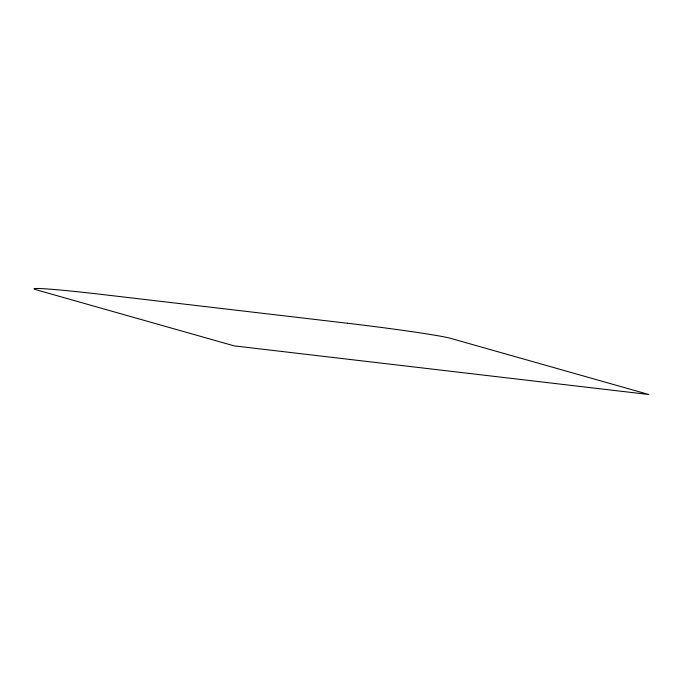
<?xml version="1.0" encoding="UTF-8"?>
<svg xmlns="http://www.w3.org/2000/svg" width="683" height="683" viewBox="0 0 683 683"><rect width="100%" height="100%" fill="white"/><g stroke="black" fill="none" stroke-linecap="round" stroke-linejoin="round"><path stroke-width="1.02" d="M347.502 323.255L102.954 294.578A87.62 2.903 7.1 0 0 35.917 289.703L234.175 345.88L648.85 394.509L450.592 338.341A87.62 2.903 7.1 0 0 347.502 323.255"/></g></svg>
